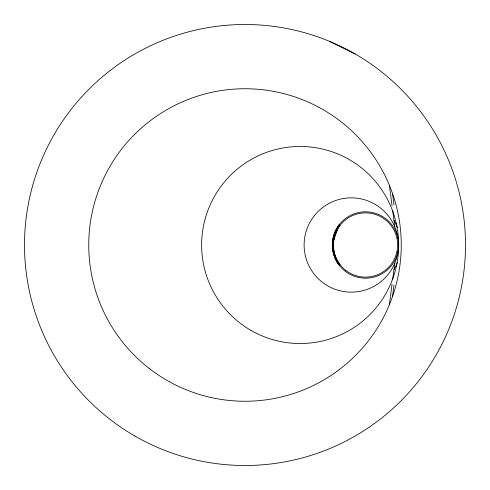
<?xml version="1.0" encoding="UTF-8"?>
<svg xmlns="http://www.w3.org/2000/svg" width="490" height="490" viewBox="0 0 490 490"><rect width="100%" height="100%" fill="white"/><g stroke="black" fill="none" stroke-linecap="round" stroke-linejoin="round"><path stroke-width="0.73" d="M339.154 263.283L339.154 265.206C330.107 253.691 330.107 236.309 339.154 224.794L339.154 226.717M389.36 304.792L392.037 284.298M392.631 279.741L394.818 263.044M392.527 296.505L394.015 285.119M396.496 266.137L396.692 264.618M333.77 240.143L337.733 228.836M338.676 226.141L339.154 224.794M339.999 225.443C331.252 236.59 331.252 253.41 339.999 264.557M329.384 41.283L355.25 54.041M392.527 193.495L394.015 204.881M396.496 223.863L396.692 225.382M389.36 185.208L392.037 205.702M392.631 210.259L394.818 226.956M398.002 251.156A47.15 47.15 0 0 1 325.924 284.764A47.15 47.15 0 0 1 325.924 205.237A47.15 47.15 0 0 1 398.002 238.844M397.323 262.53A49.288 49.288 0 0 1 393.942 269.647M393.942 220.353A49.288 49.288 0 0 1 397.323 227.47M250.892 330.327A98.527 98.527 0 0 0 398.682 245A33.198 33.198 0 0 0 348.892 216.255A33.198 33.198 0 0 0 348.892 273.745A33.198 33.198 0 0 0 398.682 245A98.527 98.527 0 0 0 250.892 159.673A98.527 98.527 0 0 0 250.892 330.327M149.879 368.964A156.249 156.249 0 0 0 399.913 265.396A156.249 156.249 0 0 0 185.208 100.64A156.249 156.249 0 0 0 149.879 368.964M134.75 435.959A220.5 220.5 0 0 0 465.5 245A220.5 220.5 0 0 0 134.75 54.041A220.5 220.5 0 0 0 134.75 435.959M345.934 270.486A32.126 32.126 0 0 0 397.335 249.196A32.126 32.126 0 0 0 353.192 215.318A32.126 32.126 0 0 0 345.934 270.486"/></g></svg>
